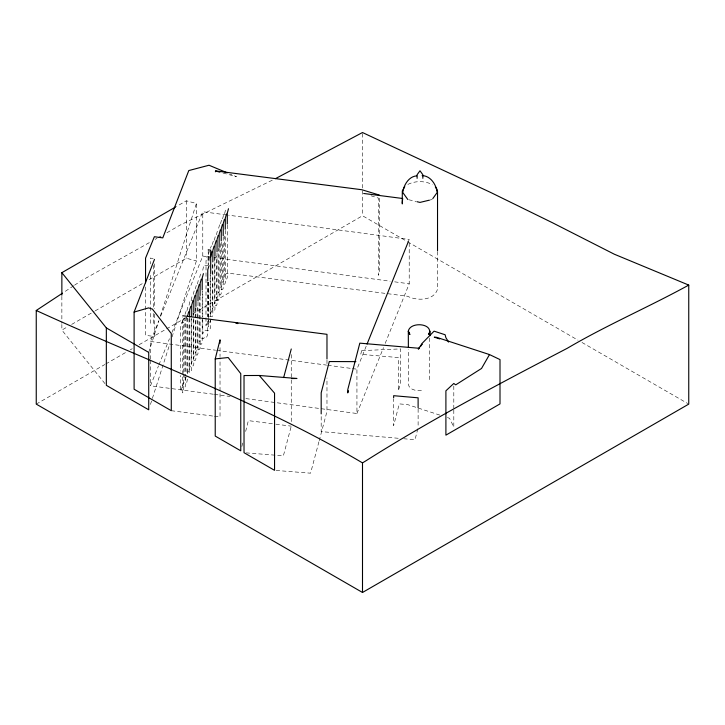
<?xml version="1.0" encoding="UTF-8"?>
<svg xmlns="http://www.w3.org/2000/svg" width="725" height="725" viewBox="0 0 725 725"><rect width="100%" height="100%" fill="white"/><g stroke="black" fill="none" stroke-linecap="round" stroke-linejoin="round"><path stroke-width="0.54" stroke-dasharray="3.62 2.72" d="M182.745 322.054L183.606 317.088M191.146 300.304L192.361 295.039M197.454 283.992L198.668 278.726M202.764 270.244L203.761 265.069L208.012 265.495M214.382 240.174L215.597 234.909M216.485 234.737L217.699 229.472M222.62 218.859L223.835 213.594M224.632 213.667L225.847 208.401M186.959 310.672L188.156 305.914M189.062 305.234L190.041 300.576L192.913 300.821M193.258 294.359L194.463 289.601M195.36 288.922L196.566 284.164M220.572 223.681L221.768 218.932M199.602 277.494L200.771 273.289M212.325 244.552L213.494 240.347M218.633 228.239L219.802 224.034M185.02 314.387L186.062 311.351M210.449 248.249L211.392 245.784M241.851 446.5L242.938 442.196M245.648 431.411L248.358 420.627L274.757 424.025M417.827 428.819L415.008 439.722L403.816 438.752M290.979 427.215L283.375 455.826L246.273 452.88M318.918 441.797L310.572 473.189L274.548 470.326M319.208 440.718L326.975 411.483L326.975 377.942M148.725 352.395L158.675 321.32M160.388 315.964L196.403 203.462L186.316 200.816L176.51 206.471M150.447 404.45L169.306 345.526M172.052 336.953L196.403 260.882L196.403 203.462M209.362 257.583L208.628 264.498M182.745 385.709L184.222 381.885L186.869 382.229L187.494 378.377M186.325 376.447L184.848 380.272L184.848 317.731M187.313 373.882L188.418 371.01L191.074 371.354L191.699 369.741L191.699 318.366M210.73 320.486L210.105 322.099L207.459 321.755L205.982 325.579L205.982 317.767M150.483 359.183L150.483 341.457L158.92 320.532M160.606 316.345L202.773 211.736L227.451 215.053M213.313 394.219L150.483 385.772L158.494 365.898M158.92 364.856L169.46 338.702M171.988 332.422L202.773 256.052L202.773 211.736M245.857 398.587L356.936 413.513L356.936 369.197L366.632 345.136M408.374 241.561L409.217 239.468L228.574 215.198M356.936 413.513L383.498 347.601M385.183 343.423L409.217 283.792L409.217 241.688M186.379 317.224L185.392 322.398L185.392 376.003M73.633 285.795L63.456 292.547M74.548 285.188L80.955 280.919L150.129 242.168M104.926 383.579L61.861 330.083L67.742 326.694M71.657 324.428L94.196 311.415M95.174 310.853L143.197 283.122M149.078 279.732L186.316 258.236L196.403 260.882M36.25 404.115L104.835 364.521M105.814 363.95L126.386 352.069M130.301 349.812L132.267 348.68M139.118 344.719L165.572 329.449M166.551 328.878L187.132 317.006M193.004 313.608L362.5 215.751L406.589 241.208M155.078 239.404L157.053 238.298M158.041 237.737L161.004 236.078M166.931 232.761L179.601 225.348L273.479 179.601M407.858 184.404C415.407 180.652 424.895 180.688 432.363 184.648M429.109 200.227L432.145 199.502M421.442 390.512C416.721 391.011 409.335 390.023 408.365 384.377L408.365 349.341M209.289 251.222L208.12 255.427L208.084 264.308M398.224 438.272L321.184 431.611L321.184 414.99M209.842 257.003L206.969 256.759L206.027 260.864L205.982 316.644M209.561 316.317L212.208 316.662L212.833 315.049L212.833 261.444M171.281 410.694L213.386 416.123M214.491 416.268L220.028 416.975L220.028 357.706M275.862 424.17L291.26 426.155M202.773 256.052L209.498 256.958M213.993 257.556L390.15 281.228M394.636 281.835L409.217 283.792M150.483 341.457L215.561 350.202M216.684 350.347L326.64 365.119M327.763 365.273L351.326 368.436M352.45 368.59L356.936 369.197M214.437 394.373L230.142 396.475M408.827 199.747L415.923 201.441M222.974 173.012L236.477 176.701L230.378 174.154M371.046 195.786L378.414 198.106L378.414 275.273L379.565 272.292L379.565 196.248M439.894 415.126L407.649 404.613L399.276 403.888L393.648 425.62L393.648 399.022M447.416 417.573L449.563 418.28L453.805 427.061L453.805 409.335M448.123 342.581L448.63 342.671M407.568 241.769L578.043 340.197M581.957 342.454L687.771 403.544M153.183 258.526L150.274 258.064L150.555 263.972M453.805 386.072L453.805 408.229M437.528 251.512L437.528 289.13C434.085 300.92 416.848 301.002 407.604 296.262L228.982 273.252L228.756 273.833L226.109 273.497L224.632 277.322L224.632 235.997M429.463 337.986L429.463 382.302M418.117 408.891L418.117 427.732M362.5 133.654L362.5 215.751M326.975 360.044L326.975 365.636M291.26 354.579L291.26 422.802M227.278 225.167L227.278 277.657L226.744 279.034L224.097 278.69L222.62 282.514L222.62 242.313M225.267 230.369L225.267 282.859L224.687 284.372L222.04 284.028L220.563 287.852L220.563 242.059M223.209 236.821L223.209 288.188L222.711 289.474L220.065 289.13L218.587 292.954L218.587 248.285M221.234 241.923L221.234 293.299L220.608 294.912L217.962 294.567L216.485 298.392L216.485 255.952M220.028 347.647L220.028 356.591M219.131 248.476L219.131 298.736L218.506 300.349L215.86 300.005L214.382 303.829L214.382 256.931M217.029 252.798L217.029 304.174L216.413 305.787L213.757 305.442L212.28 309.267L212.28 262.368M214.935 256.007L214.935 309.611L214.31 311.224L211.655 310.88L210.177 314.704L210.177 274.503M210.73 274.693L210.694 327.328L209.298 330.727L204.242 330.074L202.764 333.899L202.764 291.459M208.628 282.369L208.628 319.227M208.628 320.341L208.22 326.984L208.22 318.039M208.22 249.826L208.22 264.362M208.22 282.252L208.22 316.916M208.084 282.17L208.084 316.798M207.731 282.043L207.731 316.671M207.731 321.13L207.731 334.533L206.281 338.04L204.06 337.741L203.68 338.729L201.033 338.385L199.556 342.209L199.556 296.425M202.203 291.178L202.203 316.87M202.203 317.985L202.203 342.553L201.577 344.167L198.931 343.822L197.454 347.647L197.454 307.445M200.1 296.616L200.1 347.991L199.475 349.604L196.828 349.26L195.351 353.084L195.351 307.3M197.998 302.053L197.998 353.428L197.372 355.042L194.726 354.697L193.249 358.522L193.249 319.435M195.895 307.491L195.895 358.866L195.279 360.479L192.623 360.135L191.146 363.959L191.146 318.175M193.792 312.928L193.792 317.396M193.792 318.511L193.792 364.303L193.176 365.917L190.521 365.572L189.044 369.397L189.044 318.03M193.249 312.738L193.249 314.967M189.597 318.221L189.597 375.178M187.494 318.076L187.494 373.919M186.941 317.876L186.941 374.834M186.316 200.816L186.316 258.236M185.392 377.118L185.392 386.053L184.766 387.667L182.12 387.322L180.643 391.147L180.643 375.514M183.289 372.505L183.298 327.328L184.503 322.571L181.748 322.226L180.652 326.984L180.643 371.046M183.289 373.62L183.289 391.491L182.745 392.914L182.745 316.87M154.47 263.846L154.47 308.578M154.47 314.17L154.47 336.536L145.553 335.312L145.553 286.112M153.356 265.45L153.356 307.88M153.356 313.472L153.356 323.522L150.555 323.16L150.555 272.899M150.483 360.289L150.483 385.772M61.861 296.308L61.861 323.332M61.861 324.456L61.861 330.083M361.684 350.628L360.733 354.308L398.424 357.57L398.424 390.802L400.671 382.138L400.671 348.897L361.684 350.628"/><path stroke-width="1.09" d="M210.73 256.831L211.945 251.566M402.248 203.145L402.674 198.496L363.687 193.475M187.503 316.444L188.708 311.696M215.407 171.798L215.552 170.892L361.829 189.733L379.565 195.134M215.225 358.911L228.176 357.525L240.763 373.656L240.763 450.814L215.225 436.069L215.225 358.911L220.028 339.817L220.028 343.17M348.335 390.757L347.773 392.914L347.773 389.588L359.817 343.152L419.376 348.299M283.656 377.607L291.26 348.988M134.107 312.076L148.589 307.889L152.422 309.104L171.281 333.536L171.281 410.694L134.107 389.234L134.107 312.076L154.47 259.378M367.049 344.085L408.374 241.561M489.502 354.57L481.536 368.463L455.699 384.866L453.805 383.462L445.902 390.82L445.902 435.145L500.005 403.907L500.005 359.591L489.502 354.57L436.559 337.306L434.293 337.17L439.649 338.91M432.78 198.623L437.184 192.478C436.314 184.775 430.722 175.867 422.167 175.595M429.254 333.609C432.916 323.06 409.997 321.51 408.32 331.198L408.365 347.076M429.055 333.844L428.62 334.388L430.115 331.198L430.079 335.693M420.536 346.668L421.606 343.886L434.058 331.153L445.132 334.76L445.875 337.66L448.367 341.683M422.43 344.303C421.497 344.058 415.742 351.951 419.449 348.245M404.767 186.606L402.312 190.965L402.248 203.942M214.047 246.128L212.878 250.333L212.833 261.444M275.391 178.685L362.5 132.53L490.834 192.542L552.577 222.802L614.311 254.212L688.75 285.088L688.75 404.115L362.5 592.47L36.25 404.115L36.25 310.481L62.513 293.163M362.5 592.47L362.5 462.894L365.763 460.901C430.804 419.739 499.063 383.851 567.276 348.281C606.662 325.117 648.73 307.065 688.75 285.088M61.861 295.184L61.861 272.673L175.532 207.042M416.712 175.858C408.664 176.456 403.635 185.21 402.774 192.478L407.812 199.502M429.109 200.227L419.983 202.411L416.938 201.686M291.74 378.55L296.969 378.486L259.287 375.487L244.026 375.532L244.026 452.699L274.548 470.326L274.548 393.158L259.287 375.487M355.884 361.63L329.295 361.548L321.184 392.832L321.184 413.884M228.493 208.737L227.324 212.942L227.278 224.052M226.481 213.938L225.312 218.134L225.267 229.254M224.424 219.276L223.255 223.472L223.209 235.707M222.448 224.378L221.279 228.574L221.234 240.809M220.346 229.816L219.177 234.012L219.131 247.361M218.243 235.253L217.074 239.449L217.029 251.684M216.141 240.691L214.972 244.887L214.935 256.007M203.417 273.633L202.248 277.829L202.203 290.063M201.314 279.071L200.145 283.267L200.1 295.501M199.212 284.508L198.043 288.704L197.998 300.938M197.109 289.946L195.94 294.142L195.895 306.376M195.007 295.383L193.838 299.579L193.792 311.813M192.913 300.821L191.744 305.017L191.699 316.136M190.811 306.258L189.696 309.883L189.597 317.106M209.017 265.622L207.776 269.818L207.731 280.928M182.745 315.747L326.975 334.325L326.975 358.929M208.22 249.826L210.694 250.161L210.694 273.642M215.697 171.028L219.856 172.169M227.324 172.876L209.027 165.237L188.79 170.556L162.781 237.873L154.371 236.722L145.553 258.154L145.553 282.759M36.25 310.481C145.372 360.524 258.861 401.523 362.5 462.894M106.339 327.917L148.725 352.395L148.725 409.806L106.339 385.337L106.339 327.917L61.861 272.673M435.317 186.914L436.93 189.216L437.528 191.672L437.528 250.741M422.847 178.332L422.847 174.716L419.983 170.765L417.12 174.716L417.12 178.332M418.117 407.785L418.117 397.817L393.648 395.696L393.648 397.916M236.903 322.843L235.978 323.323L237.927 323.567L236.903 322.843M409.815 334.388L408.32 331.198L409.815 334.388"/></g></svg>
